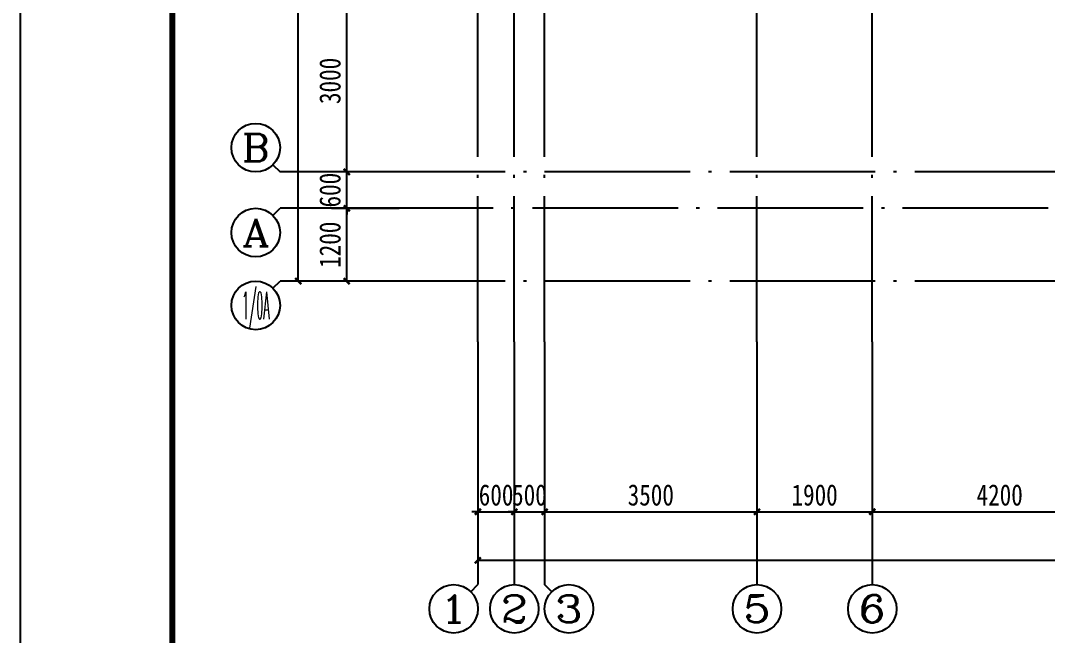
# Model space of a CAD drawing. Extents: x -144902 to 588294, y -160863 to 65494.
# Drawn here: x -20400 to -3474, y 35413 to 45546 of the extents above; entities that cross this region are included whole.
import ezdxf
from ezdxf.enums import TextEntityAlignment as Align

# ---------------------------------------------------------------- set-up
doc = ezdxf.new("R2010")
doc.units = 0
doc.header["$LTSCALE"] = 100
doc.linetypes.add('ACAD_ISO04W100', pattern=[30.5, 24, -3, 0.5, -3])
doc.layers.get('0').update_dxf_attribs({"linetype": 'CONTINUOUS'})
doc.layers.get('Defpoints').update_dxf_attribs({"linetype": 'CONTINUOUS'})
for name, color, linetype in [('1508', 2, 'CONTINUOUS'), ('AXIS', 3, 'CONTINUOUS'), ('AXIS_TEXT', 7, 'CONTINUOUS'), ('DOTE', 253, 'ACAD_ISO04W100'), ('tk', 7, 'CONTINUOUS')]:
    doc.layers.add(name, color=color, linetype=linetype)
doc.styles.add('_HZTXT', font='complex.shx', dxfattribs={"width": 0.7, "bigfont": 'tssdchn.shx'})
doc.styles.add('COMPLEX', font='COMPLEX')
doc.styles.add('DIM_FONT', font='SIMHEI.TTF', dxfattribs={"width": 0.8})
doc.dimstyles.new('_TCH_ARCH&&100', dxfattribs={"dimtxt": 350, "dimasz": 100, "dimexe": 250, "dimexo": 300, "dimgap": 100, "dimtad": 1, "dimdec": 0, "dimzin": 0, "dimdsep": 46, "dimtxsty": 'DIM_FONT', "dimblk": 'ARCHTICK', "dimcen": 0.09, "dimclrt": 7, "dimazin": 2, "dimtfac": 1, "dimtdec": 0, "dimtix": 1, "dimtmove": 2, "dimatfit": 3, "dimfxl": 1, "dimtolj": 1, "dimtzin": 0, "dimarcsym": 0})

# ---------------------------------------------------------------- blocks, each defined once
blk = doc.blocks.new('A1tk')
at = {"layer": 'tk', "color": 5}
blk.add_lwpolyline([(0, 0), (0, 59400), (84100, 59400), (84100, 0)], close=True, dxfattribs=at)
at = {"layer": 'tk', "const_width": 100}
blk.add_lwpolyline([(2500, 1000), (83100, 1000), (83100, 58400), (2500, 58400)], close=True, dxfattribs=at)
blk = doc.blocks.new('_ArchTick')
at = {"color": 0, "linetype": 'ByBlock', "const_width": 0.4}
blk.add_lwpolyline([(-0.5, -0.5), (0.5, 0.5)], dxfattribs=at)
blk = doc.blocks.new('*D505')
at = {"layer": 'AXIS', "color": 0, "lineweight": -2}
for p, q in [((-14162, 42451), (-15273, 42451)), ((-15023, 41251), (-15023, 42451)), ((-14162, 41251), (-15273, 41251))]:
    blk.add_line(p, q, dxfattribs=at)
at = {"layer": 'Defpoints', "color": 0}
for p in [(-15023, 42451), (-13862, 42451), (-13862, 41251)]:
    blk.add_point(p, dxfattribs=at)
at = {"layer": 'AXIS', "color": 0, "lineweight": -2, "xscale": 100, "yscale": 100, "zscale": 100}
for p, rotation in [((-15023, 42451), 90), ((-15023, 41251), 270)]:
    blk.add_blockref('_ArchTick', p, dxfattribs=dict(at, rotation=rotation))
at = {"layer": 'AXIS', "color": 7, "insert": (-15298, 41851), "char_height": 350, "attachment_point": 5, "rotation": 90, "style": 'DIM_FONT'}
blk.add_mtext('\\A1;1200', dxfattribs=at)
blk = doc.blocks.new('*D506')
at = {"layer": 'AXIS', "color": 0, "lineweight": -2}
for p, q in [((-14162, 43051), (-15273, 43051)), ((-15023, 43051), (-15023, 43151)), ((-15023, 42451), (-15023, 43051)), ((-14162, 42451), (-15273, 42451)), ((-15023, 42451), (-15023, 42351))]:
    blk.add_line(p, q, dxfattribs=at)
at = {"layer": 'Defpoints', "color": 0}
for p in [(-15023, 43051), (-13862, 43051), (-13862, 42451)]:
    blk.add_point(p, dxfattribs=at)
at = {"layer": 'AXIS', "color": 0, "lineweight": -2, "xscale": 100, "yscale": 100, "zscale": 100}
for p, rotation in [((-15023, 43051), 270), ((-15023, 42451), 90)]:
    blk.add_blockref('_ArchTick', p, dxfattribs=dict(at, rotation=rotation))
at = {"layer": 'AXIS', "color": 7, "insert": (-15298, 42751), "char_height": 350, "attachment_point": 5, "rotation": 90, "style": 'DIM_FONT'}
blk.add_mtext('\\A1;600', dxfattribs=at)
blk = doc.blocks.new('*D507')
at = {"layer": 'AXIS', "color": 0, "lineweight": -2}
for p, q in [((-14162, 46051), (-15273, 46051)), ((-15023, 43051), (-15023, 46051)), ((-14162, 43051), (-15273, 43051))]:
    blk.add_line(p, q, dxfattribs=at)
at = {"layer": 'Defpoints', "color": 0}
for p in [(-15023, 46051), (-13862, 46051), (-13862, 43051)]:
    blk.add_point(p, dxfattribs=at)
at = {"layer": 'AXIS', "color": 0, "lineweight": -2, "xscale": 100, "yscale": 100, "zscale": 100}
for p, rotation in [((-15023, 46051), 90), ((-15023, 43051), 270)]:
    blk.add_blockref('_ArchTick', p, dxfattribs=dict(at, rotation=rotation))
at = {"layer": 'AXIS', "color": 7, "insert": (-15298, 44551), "char_height": 350, "attachment_point": 5, "rotation": 90, "style": 'DIM_FONT'}
blk.add_mtext('\\A1;3000', dxfattribs=at)
blk = doc.blocks.new('*D513')
at = {"layer": 'AXIS', "color": 0, "lineweight": -2}
for p, q in [((-14162, 58651), (-16073, 58651)), ((-15823, 41251), (-15823, 58651)), ((-14162, 41251), (-16073, 41251))]:
    blk.add_line(p, q, dxfattribs=at)
at = {"layer": 'Defpoints', "color": 0}
for p in [(-15823, 58651), (-13862, 58651, 0), (-13862, 41251)]:
    blk.add_point(p, dxfattribs=at)
at = {"layer": 'AXIS', "color": 0, "lineweight": -2, "xscale": 100, "yscale": 100, "zscale": 100}
for p, rotation in [((-15823, 58651), 90), ((-15823, 41251), 270)]:
    blk.add_blockref('_ArchTick', p, dxfattribs=dict(at, rotation=rotation))
at = {"layer": 'AXIS', "color": 7, "insert": (-16098, 49951), "char_height": 350, "attachment_point": 5, "rotation": 90, "style": 'DIM_FONT'}
blk.add_mtext('\\A1;17400', dxfattribs=at)
blk = doc.blocks.new('*D553')
at = {"layer": 'AXIS', "color": 0, "lineweight": -2}
for p, q in [((-6362, 39951), (-6362, 37201)), ((-2162, 39951), (-2162, 37201)), ((-6362, 37451), (-2162, 37451))]:
    blk.add_line(p, q, dxfattribs=at)
at = {"layer": 'Defpoints', "color": 0}
for p in [(-6362, 40251), (-2162, 40251), (-2162, 37451)]:
    blk.add_point(p, dxfattribs=at)
at = {"layer": 'AXIS', "color": 0, "lineweight": -2, "xscale": 100, "yscale": 100, "zscale": 100, "rotation": 180}
blk.add_blockref('_ArchTick', (-6362, 37451), dxfattribs=at)
at = {"layer": 'AXIS', "color": 0, "lineweight": -2, "xscale": 100, "yscale": 100, "zscale": 100}
blk.add_blockref('_ArchTick', (-2162, 37451), dxfattribs=at)
at = {"layer": 'AXIS', "color": 7, "insert": (-4262, 37726), "char_height": 350, "attachment_point": 5, "style": 'DIM_FONT'}
blk.add_mtext('\\A1;4200', dxfattribs=at)
blk = doc.blocks.new('*D554')
at = {"layer": 'AXIS', "color": 0, "lineweight": -2}
for p, q in [((-8262, 39951), (-8262, 37201)), ((-6362, 39951), (-6362, 37201)), ((-8262, 37451), (-6362, 37451))]:
    blk.add_line(p, q, dxfattribs=at)
at = {"layer": 'Defpoints', "color": 0}
for p in [(-8262, 40251), (-6362, 40251), (-6362, 37451)]:
    blk.add_point(p, dxfattribs=at)
at = {"layer": 'AXIS', "color": 0, "lineweight": -2, "xscale": 100, "yscale": 100, "zscale": 100, "rotation": 180}
blk.add_blockref('_ArchTick', (-8262, 37451), dxfattribs=at)
at = {"layer": 'AXIS', "color": 0, "lineweight": -2, "xscale": 100, "yscale": 100, "zscale": 100}
blk.add_blockref('_ArchTick', (-6362, 37451), dxfattribs=at)
at = {"layer": 'AXIS', "color": 7, "insert": (-7312, 37726), "char_height": 350, "attachment_point": 5, "style": 'DIM_FONT'}
blk.add_mtext('\\A1;1900', dxfattribs=at)
blk = doc.blocks.new('*D555')
at = {"layer": 'AXIS', "color": 0, "lineweight": -2}
for p, q in [((-11762, 39951), (-11762, 37201)), ((-8262, 39951), (-8262, 37201)), ((-11762, 37451), (-8262, 37451))]:
    blk.add_line(p, q, dxfattribs=at)
at = {"layer": 'Defpoints', "color": 0}
for p in [(-11762, 40251), (-8262, 40251), (-8262, 37451)]:
    blk.add_point(p, dxfattribs=at)
at = {"layer": 'AXIS', "color": 0, "lineweight": -2, "xscale": 100, "yscale": 100, "zscale": 100, "rotation": 180}
blk.add_blockref('_ArchTick', (-11762, 37451), dxfattribs=at)
at = {"layer": 'AXIS', "color": 0, "lineweight": -2, "xscale": 100, "yscale": 100, "zscale": 100}
blk.add_blockref('_ArchTick', (-8262, 37451), dxfattribs=at)
at = {"layer": 'AXIS', "color": 7, "insert": (-10012, 37726), "char_height": 350, "attachment_point": 5, "style": 'DIM_FONT'}
blk.add_mtext('\\A1;3500', dxfattribs=at)
blk = doc.blocks.new('*D556')
at = {"layer": 'AXIS', "color": 0, "lineweight": -2}
for p, q in [((-12262, 39951), (-12262, 37201)), ((-11762, 39951), (-11762, 37201)), ((-12262, 37451), (-12362, 37451)), ((-12262, 37451), (-11762, 37451)), ((-11762, 37451), (-11662, 37451))]:
    blk.add_line(p, q, dxfattribs=at)
at = {"layer": 'Defpoints', "color": 0}
for p in [(-12262, 40251), (-11762, 40251), (-11762, 37451)]:
    blk.add_point(p, dxfattribs=at)
at = {"layer": 'AXIS', "color": 0, "lineweight": -2, "xscale": 100, "yscale": 100, "zscale": 100}
blk.add_blockref('_ArchTick', (-12262, 37451), dxfattribs=at)
at = {"layer": 'AXIS', "color": 0, "lineweight": -2, "xscale": 100, "yscale": 100, "zscale": 100, "rotation": 180}
blk.add_blockref('_ArchTick', (-11762, 37451), dxfattribs=at)
at = {"layer": 'AXIS', "color": 7, "insert": (-12012, 37726), "char_height": 350, "attachment_point": 5, "style": 'DIM_FONT'}
blk.add_mtext('\\A1;500', dxfattribs=at)
blk = doc.blocks.new('*D557')
at = {"layer": 'AXIS', "color": 0, "lineweight": -2}
for p, q in [((-12862, 39951), (-12862, 37201)), ((-12262, 39951), (-12262, 37201)), ((-12862, 37451), (-12962, 37451)), ((-12862, 37451), (-12262, 37451)), ((-12262, 37451), (-12162, 37451))]:
    blk.add_line(p, q, dxfattribs=at)
at = {"layer": 'Defpoints', "color": 0}
for p in [(-12862, 40251), (-12262, 40251), (-12262, 37451)]:
    blk.add_point(p, dxfattribs=at)
at = {"layer": 'AXIS', "color": 0, "lineweight": -2, "xscale": 100, "yscale": 100, "zscale": 100}
blk.add_blockref('_ArchTick', (-12862, 37451), dxfattribs=at)
at = {"layer": 'AXIS', "color": 0, "lineweight": -2, "xscale": 100, "yscale": 100, "zscale": 100, "rotation": 180}
blk.add_blockref('_ArchTick', (-12262, 37451), dxfattribs=at)
at = {"layer": 'AXIS', "color": 7, "insert": (-12562, 37726), "char_height": 350, "attachment_point": 5, "style": 'DIM_FONT'}
blk.add_mtext('\\A1;600', dxfattribs=at)
blk = doc.blocks.new('*D558')
at = {"layer": 'AXIS', "color": 0, "lineweight": -2}
for p, q in [((-12862, 39951), (-12862, 36401)), ((26238, 39951), (26238, 36401)), ((-12862, 36651), (26238, 36651))]:
    blk.add_line(p, q, dxfattribs=at)
at = {"layer": 'Defpoints', "color": 0}
for p in [(-12862, 40251, 0), (26238, 40251, 0), (26238, 36651)]:
    blk.add_point(p, dxfattribs=at)
at = {"layer": 'AXIS', "color": 0, "lineweight": -2, "xscale": 100, "yscale": 100, "zscale": 100, "rotation": 180}
blk.add_blockref('_ArchTick', (-12862, 36651), dxfattribs=at)
at = {"layer": 'AXIS', "color": 0, "lineweight": -2, "xscale": 100, "yscale": 100, "zscale": 100}
blk.add_blockref('_ArchTick', (26238, 36651), dxfattribs=at)
at = {"layer": 'AXIS', "color": 7, "insert": (6688, 36926), "char_height": 350, "attachment_point": 5, "style": 'DIM_FONT'}
blk.add_mtext('\\A1;39100', dxfattribs=at)
blk = doc.blocks.new('_AXISO')
blk.add_circle((0, 0), 0.5)
at = {"layer": 'AXIS_TEXT', "style": 'COMPLEX', "width": 1.041667}
blk.add_attdef('A', text='', height=0.56, dxfattribs=at).set_placement((-0.25, -0.28), (0.25, -0.28), align=Align.FIT)

msp = doc.modelspace()

# ---------------------------------------------------------------- linework, layer by layer
at = {"layer": 'AXIS'}
for p, q in [((-16240.22, 43168.564, 0), (-16123.062, 43051.407, 0)), ((-13461.704, 43051.407, 0), (-16123.062, 43051.407, 0)), ((-16240.22, 42334.25, 0), (-16123.062, 42451.407, 0)), ((-13461.704, 42451.407, 0), (-16123.062, 42451.407, 0)), ((-16240.22, 41134.25, 0), (-16123.062, 41251.407, 0)), ((-13461.704, 41251.407, 0), (-16123.062, 41251.407, 0)), ((-12861.704, 40251.407, 0), (-12861.704, 36251.407, 0)), ((-12261.704, 40251.407, 0), (-12261.704, 36251.407, 0)), ((-11761.704, 40251.407, 0), (-11761.704, 36251.407, 0)), ((-8261.704, 40251.407, 0), (-8261.704, 36251.407, 0)), ((-6361.704, 40251.407, 0), (-6361.704, 36251.407, 0)), ((-12978.861, 36134.25, 0), (-12861.704, 36251.407, 0)), ((-11644.547, 36134.25, 0), (-11761.704, 36251.407, 0))]:
    msp.add_line(p, q, dxfattribs=at)
at = {"layer": 'DOTE'}
for p, q in [((-12861.704, 40251.407), (-12861.704, 59651.407)), ((-12261.704, 40251.407), (-12261.704, 59651.407)), ((-8261.704, 40251.407), (-8261.704, 59651.407)), ((-6361.704, 40251.407), (-6361.704, 59651.407)), ((-11761.704, 40251.407), (-11761.704, 51551.407)), ((27238.296, 43051.407), (-13861.704, 43051.407)), ((2638.296, 42451.407), (-13861.704, 42451.407)), ((27238.296, 41251.407), (-13861.704, 41251.407))]:
    msp.add_line(p, q, dxfattribs=at)

# ---------------------------------------------------------------- block references
at = {"layer": '1508'}
msp.add_blockref('A1tk', (-20399.668, 6094.074), dxfattribs=at)
at = {"layer": 'AXIS'}
ref = msp.add_blockref('_AXISO', (-16523.062, 43451.407, 0), dxfattribs=dict(at, xscale=800, yscale=800, zscale=800))
ref.add_attrib('A', 'B', dxfattribs={"layer": 'AXIS_TEXT', "height": 452.548, "style": '_HZTXT', "width": 1.235294}).set_placement((-16749.336, 43225.133, 0), (-16296.788, 43225.133, 0), align=Align.FIT)
ref = msp.add_blockref('_AXISO', (-16523.062, 42051.407, 0), dxfattribs=dict(at, xscale=800, yscale=800, zscale=800))
ref.add_attrib('A', 'A', dxfattribs={"layer": 'AXIS_TEXT', "height": 452.548, "style": '_HZTXT', "width": 1.166667}).set_placement((-16749.336, 41825.133, 0), (-16296.788, 41825.133, 0), align=Align.FIT)
ref = msp.add_blockref('_AXISO', (-16523.062, 40851.407, 0), dxfattribs=dict(at, xscale=800, yscale=800, zscale=800))
ref.add_attrib('A', '1/0A', dxfattribs={"layer": 'AXIS_TEXT', "height": 452.5483, "style": '_HZTXT', "width": 0.28}).set_placement((-16749.336, 40625.133, 0), (-16296.788, 40625.133, 0), align=Align.FIT)
ref = msp.add_blockref('_AXISO', (-13261.704, 35851.407, 0), dxfattribs=dict(at, xscale=800, yscale=800, zscale=800))
ref.add_attrib('A', '1', dxfattribs={"layer": 'AXIS_TEXT', "height": 452.548, "style": '_HZTXT', "width": 2.333333}).set_placement((-13487.978, 35625.133, 0), (-13035.43, 35625.133, 0), align=Align.FIT)
ref = msp.add_blockref('_AXISO', (-12261.704, 35851.407, 0), dxfattribs=dict(at, xscale=800, yscale=800, zscale=800))
ref.add_attrib('A', '2', dxfattribs={"layer": 'AXIS_TEXT', "height": 452.548, "style": '_HZTXT', "width": 1.5}).set_placement((-12487.978, 35625.133, 0), (-12035.43, 35625.133, 0), align=Align.FIT)
ref = msp.add_blockref('_AXISO', (-11361.704, 35851.407, 0), dxfattribs=dict(at, xscale=800, yscale=800, zscale=800))
ref.add_attrib('A', '3', dxfattribs={"layer": 'AXIS_TEXT', "height": 452.548, "style": '_HZTXT', "width": 1.5}).set_placement((-11587.978, 35625.133, 0), (-11135.43, 35625.133, 0), align=Align.FIT)
ref = msp.add_blockref('_AXISO', (-8261.704, 35851.407, 0), dxfattribs=dict(at, xscale=800, yscale=800, zscale=800))
ref.add_attrib('A', '5', dxfattribs={"layer": 'AXIS_TEXT', "height": 452.548, "style": '_HZTXT', "width": 1.5}).set_placement((-8487.978, 35625.133, 0), (-8035.43, 35625.133, 0), align=Align.FIT)
ref = msp.add_blockref('_AXISO', (-6361.704, 35851.407, 0), dxfattribs=dict(at, xscale=800, yscale=800, zscale=800))
ref.add_attrib('A', '6', dxfattribs={"layer": 'AXIS_TEXT', "height": 452.548, "style": '_HZTXT', "width": 1.5}).set_placement((-6587.978, 35625.133, 0), (-6135.43, 35625.133, 0), align=Align.FIT)

# ---------------------------------------------------------------- dimensions: what is measured, and where the dimension line sits
for p1, p2, distance, picture, middle in [((-13861.704, 41251.407, 0), (-13861.704, 58651.407), 1961.358, '*D513', (-16098.062, 49951.407, 0)), ((-13861.704, 43051.407, 0), (-13861.704, 46051.407, 0), 1161.358, '*D507', (-15298.062, 44551.407, 0)), ((-13861.704, 42451.407, 0), (-13861.704, 43051.407, 0), 1161.358, '*D506', (-15298.062, 42751.407, 0)), ((-13861.704, 41251.407, 0), (-13861.704, 42451.407, 0), 1161.358, '*D505', (-15298.062, 41851.407, 0)), ((-12861.704, 40251.407, 0), (-12261.704, 40251.407, 0), -2800, '*D557', (-12561.704, 37726.407, 0)), ((-12861.704, 40251.407), (26238.296, 40251.407), -3600, '*D558', (6688.296, 36926.407, 0)), ((-12261.704, 40251.407, 0), (-11761.704, 40251.407, 0), -2800, '*D556', (-12011.704, 37726.407, 0)), ((-11761.704, 40251.407, 0), (-8261.704, 40251.407, 0), -2800, '*D555', (-10011.704, 37726.407, 0)), ((-8261.704, 40251.407, 0), (-6361.704, 40251.407, 0), -2800, '*D554', (-7311.704, 37726.407, 0)), ((-6361.704, 40251.407, 0), (-2161.704, 40251.407, 0), -2800, '*D553', (-4261.704, 37726.407, 0))]:
    dim = msp.add_aligned_dim(p1=p1, p2=p2, distance=distance, dimstyle='_TCH_ARCH&&100', dxfattribs=at)
    dim.commit()
    dim.dimension.update_dxf_attribs({"geometry": picture, "text_midpoint": middle})

doc.saveas('drawing.dxf')
